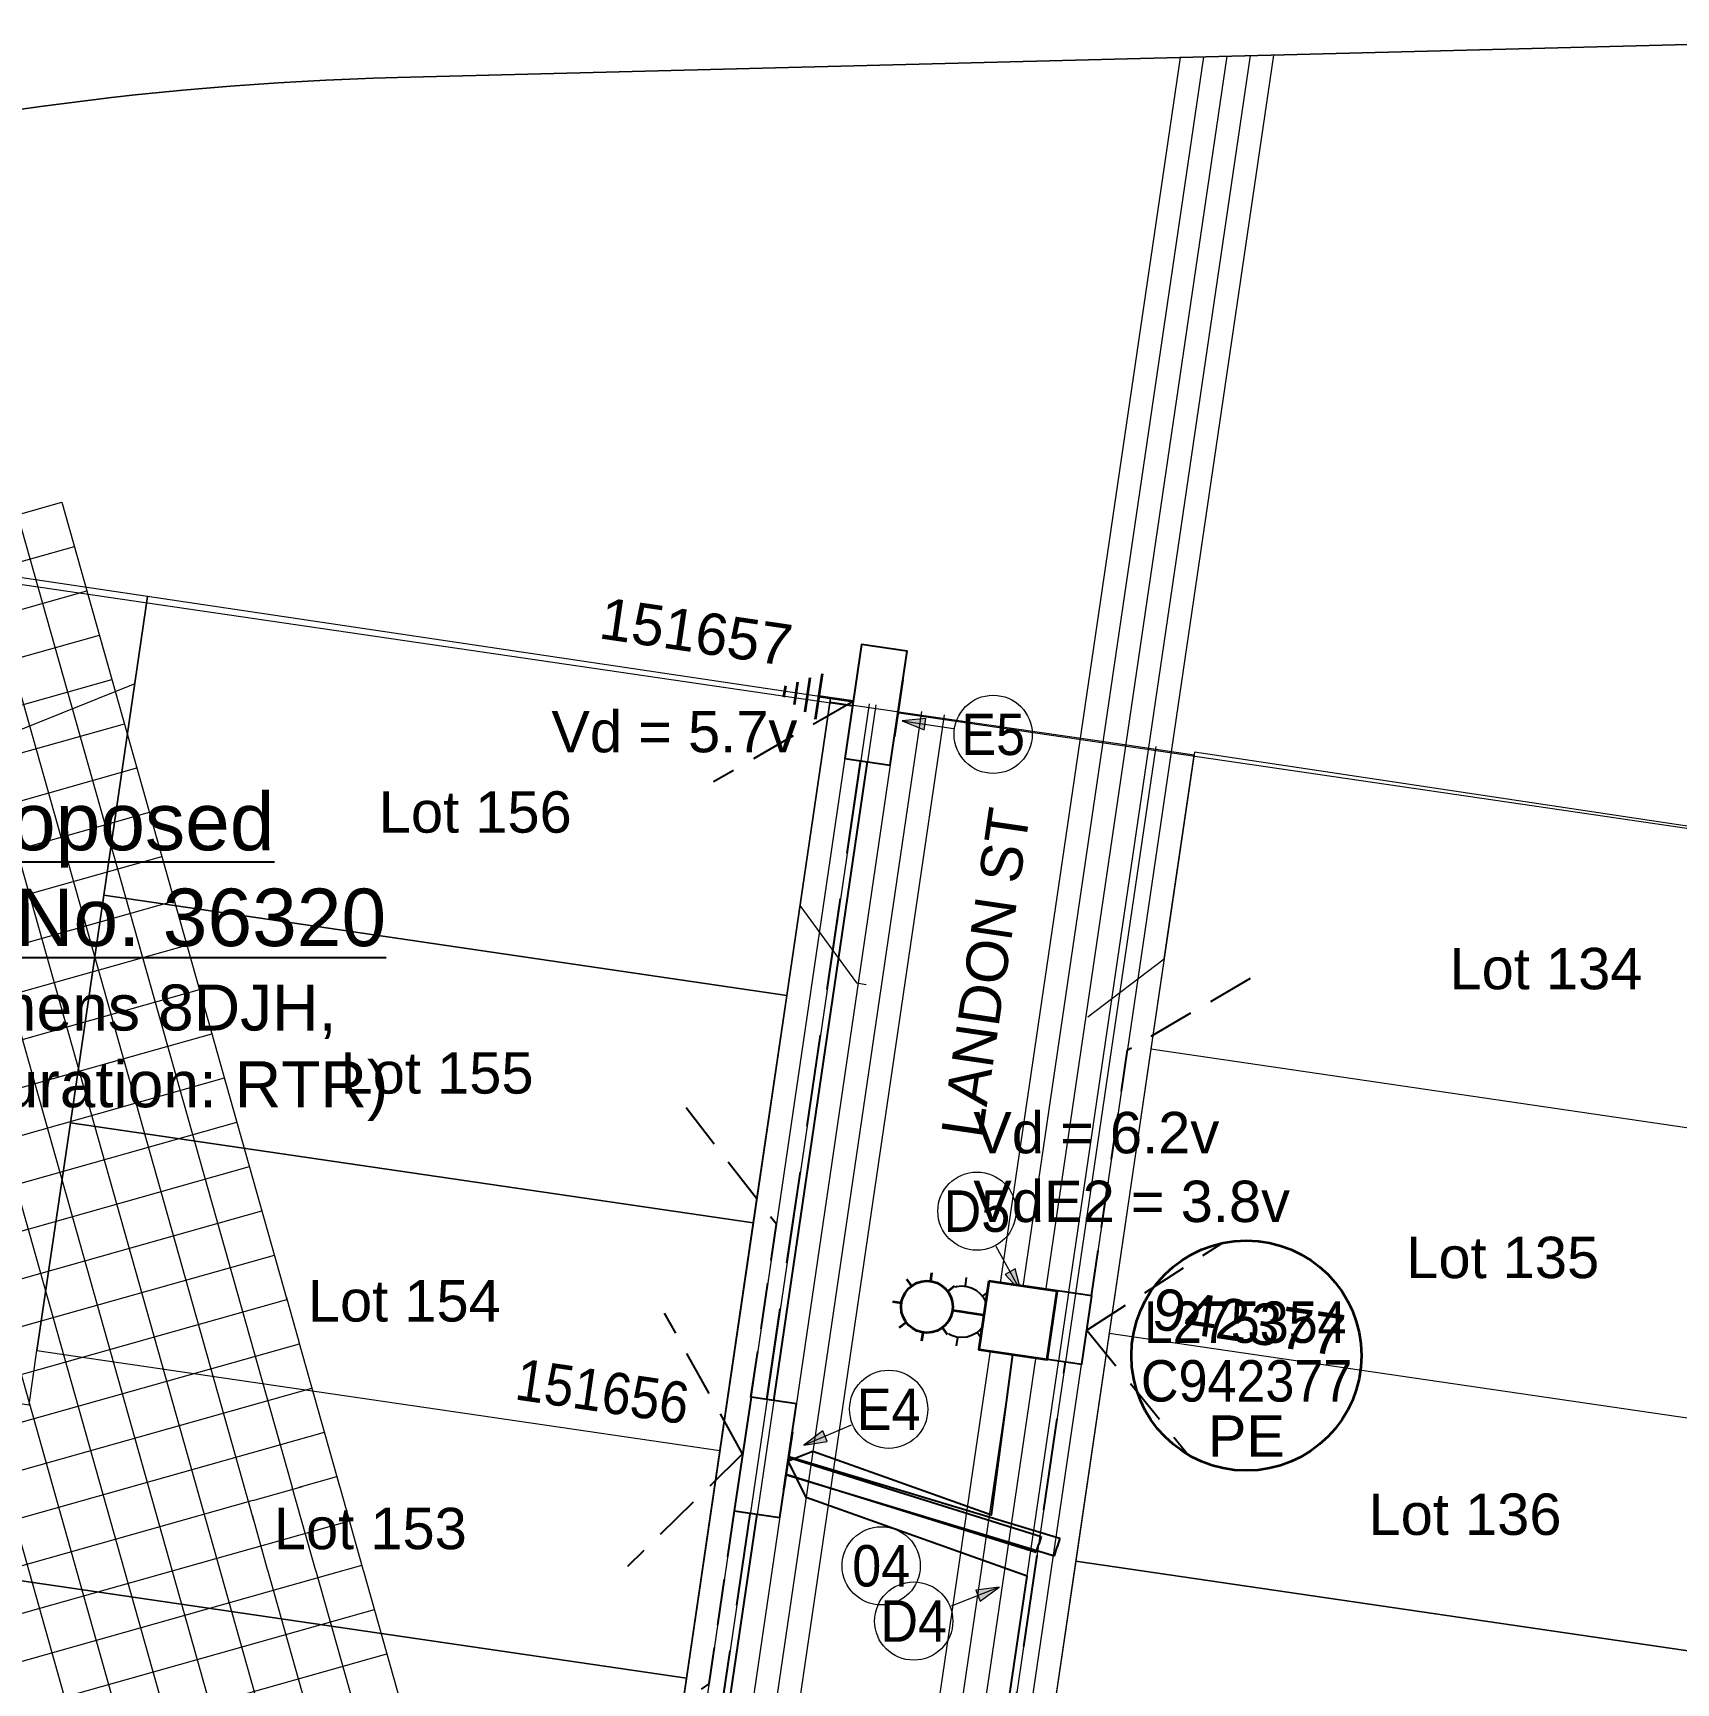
# Model space of a CAD drawing. Header units: metres. Extents: x 302924 to 304532, y 6268290 to 6269135.
# Drawn here: x 303979.9 to 304051.4, y 6268721.8 to 6268793.6 of the extents above; entities that cross this region are included whole.
import ezdxf
from ezdxf.enums import TextEntityAlignment as Align

# ---------------------------------------------------------------- set-up
doc = ezdxf.new("R2010")
doc.units = ezdxf.units.M
doc.linetypes.add('IE Trench LV', pattern=[6, 4, -2])
doc.linetypes.add('PHANTOMX2', pattern=[6.6, 3, -0.75, 0.2, -0.75, 0.2, -0.75, 0.2, -0.75])
doc.layers.get('0').update_dxf_attribs({"color": 6})
for name, color, linetype, lineweight in [('_User Dimensions', 140, 'Continuous', 13), ('_User Miscellaneous1', 30, 'Continuous', 13), ('_User Miscellaneous3', 51, 'Continuous', 13), ('_User Miscellaneous5', 121, 'Continuous', 13), ('_User Miscellaneous7', 3, 'Continuous', 13), ('_User Miscellaneous9', 211, 'Continuous', 13), ('_User_HV_Final', 1, 'Continuous', 25), ('_User_LV_Exist', 5, 'Continuous', 35), ('_User_SL_Exist', 4, 'Continuous', 35), ('Cadastre Developer_SP_NEW', 92, 'Continuous', 15)]:
    doc.layers.add(name, color=color, linetype=linetype, lineweight=lineweight)
doc.layers.add('_User Miscellaneous10', color=252, linetype='Continuous', lineweight=13, plot=False, transparency=0.75)
doc.layers.add('_User Miscellaneous12', color=252, linetype='Continuous', lineweight=13, plot=False, transparency=0.5)
for name, color, linetype in [('Duct_SP_NEW', 2, 'Continuous'), ('Equip_SP_LV_NEW', 2, 'Continuous'), ('Equip_SP_NEW', 2, 'Continuous'), ('Mains_LV_New_T84', 2, 'Cable x'), ('Mains_LV_New_T94', 2, 'Cable o'), ('Notes_LV_MISC', 5, 'Continuous'), ('Services_SP_NEW_UG', 2, 'IE Trench LV'), ('SupportsUG_SP_NEW', 2, 'Continuous'), ('Trench_SP_NEW', 2, 'Continuous'), ('UG_Details_SP_MISC', 7, 'Continuous')]:
    doc.layers.add(name, color=color, linetype=linetype)
doc.styles.add('ARIAL', font='arial.ttf', dxfattribs={"height": 2})
doc.styles.add('ieISOCP', font='arial.ttf', dxfattribs={"height": 1.5})
doc.styles.add('SL_LABEL', font='arial.ttf', dxfattribs={"height": 2})
doc.styles.get("Standard").update_dxf_attribs({"font": 'arial.ttf'})
doc.linetypes.add('Cable #', pattern='A,4,-0.1,["#",Standard,S=1.5,R=0,X=0,Y=-0.77],-1.25', length=5.35)
doc.linetypes.add('Cable o', pattern='A,3.5,-0.01,["O",Standard,S=1.25,R=0,X=0,Y=-0.63],-1.36', length=4.87)
doc.linetypes.add('Cable x', pattern='A,4.5,-0.01,["X",Standard,S=1.25,R=0,X=0,Y=-0.65],-1.2', length=5.71)

# ---------------------------------------------------------------- blocks, each defined once
blk = doc.blocks.new('*U399')
h = blk.add_hatch(color=256)
h.dxf.hatch_style = 1
h.paths.add_polyline_path([(2.698, 1.336), (2.882, 0.871), (3.72, 1.471)])
blk.add_line((3.72, 1.471), (1.627, 0.644))
at = {"flags": 128}
blk.add_lwpolyline([(2.698, 1.336), (2.882, 0.871), (3.72, 1.471), (2.698, 1.336)], dxfattribs=at)
blk.add_circle((0, 0), 1.7)
at = {"width": 0.9}
blk.add_attdef('CODE', text='', height=1.8, dxfattribs=at).set_placement((0, 0), align=Align.MIDDLE_CENTER)
at = {"flags": 1}
blk.add_attdef('Z', (0, 0), '', height=0.2, dxfattribs=at)
blk = doc.blocks.new('*U401')
h = blk.add_hatch(color=256)
h.dxf.hatch_style = 1
h.paths.add_polyline_path([(-3.004, 0.188), (-2.932, 0.683), (-3.958, 0.581)])
blk.add_line((-3.958, 0.581), (-1.731, 0.254))
at = {"flags": 128}
blk.add_lwpolyline([(-3.004, 0.188), (-2.932, 0.683), (-3.958, 0.581), (-3.004, 0.188)], dxfattribs=at)
blk.add_circle((0, 0), 1.7)
at = {"width": 0.9}
blk.add_attdef('CODE', text='', height=1.8, dxfattribs=at).set_placement((0, 0), align=Align.MIDDLE_CENTER)
at = {"flags": 1}
blk.add_attdef('Z', (0, 0), '', height=0.2, dxfattribs=at)
blk = doc.blocks.new('*U398')
h = blk.add_hatch(color=256)
h.dxf.hatch_style = 1
h.paths.add_polyline_path([(-2.667, -1.397), (-2.861, -0.937), (-3.685, -1.556)])
blk.add_line((-3.685, -1.556), (-1.612, -0.681))
at = {"flags": 128}
blk.add_lwpolyline([(-2.667, -1.397), (-2.861, -0.937), (-3.685, -1.556), (-2.667, -1.397)], dxfattribs=at)
blk.add_circle((0, 0), 1.7)
at = {"width": 0.9}
blk.add_attdef('CODE', text='', height=1.8, dxfattribs=at).set_placement((0, 0), align=Align.MIDDLE_CENTER)
at = {"flags": 1}
blk.add_attdef('Z', (0, 0), '', height=0.2, dxfattribs=at)
blk = doc.blocks.new('*U400')
h = blk.add_hatch(color=256)
h.dxf.hatch_style = 1
h.paths.add_polyline_path([(1.661, -2.51), (1.223, -2.751), (1.923, -3.508)])
blk.add_line((1.923, -3.508), (0.841, -1.535))
at = {"flags": 128}
blk.add_lwpolyline([(1.661, -2.51), (1.223, -2.751), (1.923, -3.508), (1.661, -2.51)], dxfattribs=at)
blk.add_circle((0, 0), 1.7)
at = {"width": 0.9}
blk.add_attdef('CODE', text='', height=1.8, dxfattribs=at).set_placement((0, 0), align=Align.MIDDLE_CENTER)
at = {"flags": 1}
blk.add_attdef('Z', (0, 0), '', height=0.2, dxfattribs=at)
blk = doc.blocks.new('*U436')
at = {"style": 'SL_LABEL', "flags": 8}
blk.add_attdef('ASSET_NUM', text='', height=1, dxfattribs=at).set_placement((5.483, 3), align=Align.MIDDLE_LEFT)
at = {"flags": 9}
for tag, p in [('LANTNUMBER', (-1.4, 2.6)), ('LOUTREACH', (-1.4, 2.2)), ('LOUTREACHVOCAB', (-1.4, 2)), ('LRATECODE', (-1.4, 1.8)), ('LREMOVE', (-1.4, 1.6)), ('LREPLACE', (-1.4, 1.4)), ('LTYPEVOCAB', (-1.4, 1)), ('LEGEND', (-1.4, 0.8)), ('LTYPE', (-1.4, 1.2)), ('SUBURB', (-1.4, 0.6)), ('STREETNAME', (-1.4, 0.4)), ('LOCATION', (-1.4, 0.2)), ('LNEW', (-6.4, 0)), ('LMASTVOCAB', (-6.2, 0)), ('LMAST', (-6, 0)), ('LLAMPVOCAB', (-5.8, 0)), ('LLAMP', (-5.6, 0)), ('LEXIST', (-5.4, 0)), ('LCHARGE3PERCENT', (-5.2, 0)), ('LCHARGE3', (-5, 0)), ('LCHARGE2PERCENT', (-4.8, 0)), ('LCHARGE2', (-4.6, 0)), ('LCHARGE1PERCENT', (-4.4, 0)), ('LCHARGE1', (-4.2, 0)), ('LCATEGORY', (-4, 0)), ('LBRACKETVOCAB', (-3.8, 0)), ('LBRACKET', (-3.6, 0)), ('LKINGHEIGHT', (-3.4, 0)), ('CREPLACE', (-3.2, 0)), ('CREMOVE', (-3, 0)), ('CNUMBER', (-2.8, 0)), ('CNEW', (-2.6, 0)), ('CEXIST', (-2.4, 0)), ('USAGE', (-2.2, 0)), ('STATE', (-2, 0)), ('OWNED_BY', (-1.8, 0)), ('ORIENTATION', (-1.6, 0)), ('OPERATING_VOLTAGE', (-1.4, 0)), ('MAINTAINED_BY', (-1.4, -0.663)), ('NOTES', (-1.4, 0)), ('NO_PHASES', (-1.2, 0)), ('LANTERN_TYPE', (-1, 0)), ('LANTERN_PURPOSE', (-0.8, 0)), ('CONTROL_TYPE', (-0.6, 0)), ('CONSTRUCTED_VOLTAGE', (-0.4, 0))]:
    blk.add_attdef(tag, text='', height=0.2, rotation=270, dxfattribs=at).set_placement(p, align=Align.MIDDLE_LEFT)
at = {"flags": 8}
blk.add_attdef('LNUMBER', text='', height=1, dxfattribs=at).set_placement((5.483, 1), align=Align.MIDDLE_LEFT)
for tag, p, height, flags in [('OPERATED_BY', (-1.4, -0.407), 0.2, 9), ('Z', (0, 0), 0.001, 1)]:
    blk.add_attdef(tag, p, '', height=height, rotation=270, dxfattribs=dict(flags=flags))
at = {"style": 'SL_LABEL', "flags": 9}
blk.add_attdef('STREET_CODE', text='', height=0.001, rotation=270, dxfattribs=at).set_placement((0.001, 0), align=Align.MIDDLE_LEFT)
at = {"transparency": 33554687}
blk.add_wipeout([(4.171, 2), (3.544, 0.939), (2.483, 0.312), (1.423, 0.939), (0.796, 2), (1.423, 3.061), (2.483, 3.687), (3.544, 3.061)], dxfattribs=at)
for p, q in [((1.423, 3.061), (1.688, 2.795)), ((2.483, 3.5), (2.483, 3.125)), ((3.544, 3.061), (3.279, 2.795)), ((-1.517, 2), (1.358, 2)), ((3.608, 2), (3.983, 2)), ((1.423, 0.939), (1.688, 1.205)), ((2.483, 0.875), (2.483, 0.5)), ((3.544, 0.939), (3.279, 1.205))]:
    blk.add_line(p, q)
blk.add_circle((2.483, 2), 1.125)
blk = doc.blocks.new('*U349')
at = {"width": 0.9, "flags": 8}
blk.add_attdef('ASSET_NUM', text='', height=2, dxfattribs=at).set_placement((4, 2), align=Align.MIDDLE_LEFT)
at = {"flags": 1}
blk.add_attdef('Z', (-2.351, -1.813), '', height=0.2, rotation=270, dxfattribs=at)
at = {"flags": 9}
blk.add_attdef('NOTES', text='', height=0.2, rotation=270, dxfattribs=at).set_placement((-2, -1.813), align=Align.MIDDLE_LEFT)
at = {"ltscale": 10, "transparency": 33554687}
blk.add_wipeout([(-1.5, -1.5), (-1.5, 1.5), (1.5, 1.5), (1.5, -1.5)], dxfattribs=at)
blk.add_lwpolyline([(-1.5, 1.5), (-1.5, -1.5), (1.5, -1.5), (1.5, 1.5)], close=True)
at = {"flags": 9}
for tag, p in [('SUBURB', (-1.8, -1.813)), ('STREETNAME', (-1.6, -1.813)), ('LOCATION', (-1.4, -1.813)), ('LEGEND', (-1.2, -1.813)), ('USAGE', (-1, -1.813)), ('STATE', (-0.8, -1.813)), ('OWNED_BY', (-0.6, -1.813)), ('COLUMN_TYPE', (-0.4, -1.813)), ('STREET_CODE', (-0.2, -1.813)), ('STRUCTURE_PLANT_NUMBER', (0.031, -1.813))]:
    blk.add_attdef(tag, text='', height=0.2, rotation=270, dxfattribs=at).set_placement(p, align=Align.MIDDLE_LEFT)
blk = doc.blocks.new('*U286')
at = {"ltscale": 0.1}
blk.add_circle((0, 0), 5, dxfattribs=at)
at = {"insert": (0, -2.6), "char_height": 1.8, "attachment_point": 2}
blk.add_mtext('PE', dxfattribs=at)
at = {"width": 0.8}
blk.add_attdef('SNUMBER', text='', height=1.8, dxfattribs=at).set_placement((0, 0.5), align=Align.CENTER)
at = {"flags": 1}
blk.add_attdef('Z', (0, 0), '', height=0.2, dxfattribs=at)
at = {"width": 0.8}
blk.add_attdef('CNUMBER', text='', height=1.8, dxfattribs=at).set_placement((0, -0.25), align=Align.TOP_CENTER)
blk = doc.blocks.new('PILLAR_NEW')
at = {"width": 0.9}
blk.add_attdef('ASSET_NUM', text='', height=2, dxfattribs=at).set_placement((4, 2), align=Align.MIDDLE_LEFT)
for tag, p, flags in [('SUBURB', (-2, 0), 1), ('STREETNAME', (-1.8, 0), 9), ('PARENT', (-1.6, 0), 9), ('NOTES', (-1.4, 0), 9), ('LOCATION', (-1.2, 0), 9), ('LEGEND', (-1, 0), 9), ('USAGE', (-0.8, 0), 9), ('SUPPORT_TYPE', (-0.6, 0), 9), ('STATE', (-0.4, 0), 9), ('OWNED_BY', (-0.2, 0), 9)]:
    blk.add_attdef(tag, p, '', height=0.2, rotation=270, dxfattribs=dict(flags=flags))
at = {"transparency": 33554687}
blk.add_wipeout([(1, 2.5), (1, -2.5), (-1, -2.5), (-1, 2.5)], dxfattribs=at)
blk.add_lwpolyline([(-1, 2.5), (-1, -1.25), (-1, 1.25), (-1, -2.5), (1, -2.5), (1, 2.5)], close=True)
blk = doc.blocks.new('*U631')
at = {"layer": '_User_LV_Exist', "transparency": 33554687}
for p, q in [((2.5, 1), (2.5, -1)), ((3, 0.75), (3, -0.75)), ((3.5, 0.5), (3.5, -0.5)), ((4, 0.25), (4, -0.25))]:
    blk.add_line(p, q, dxfattribs=at)
at = {"transparency": 33554687, "width": 0.9}
blk.add_attdef('ASSET_NUM', text='', height=2, dxfattribs=at).set_placement((4, 2), align=Align.MIDDLE_LEFT)
at = {"transparency": 33554687}
for tag, p, flags in [('SUBURB', (-2, 0), 1), ('STREETNAME', (-1.8, 0), 9), ('PARENT', (-1.6, 0), 9), ('NOTES', (-1.4, 0), 9), ('LOCATION', (-1.2, 0), 9), ('LEGEND', (-1, 0), 9), ('USAGE', (-0.8, 0), 9), ('SUPPORT_TYPE', (-0.6, 0), 9), ('STATE', (-0.4, 0), 9), ('OWNED_BY', (-0.2, 0), 9)]:
    blk.add_attdef(tag, p, '', height=0.2, rotation=270, dxfattribs=dict(at, flags=flags))
blk.add_wipeout([(1, 2.5), (1, -2.5), (-1, -2.5), (-1, 2.5)], dxfattribs=at)
blk.add_lwpolyline([(-1, 2.5), (-1, -1.25), (-1, 1.25), (-1, -2.5), (1, -2.5), (1, 2.5)], close=True, dxfattribs=at)
at = {"layer": '_User_LV_Exist', "transparency": 33554687}
blk.add_line((1, 0), (2.5, 0), dxfattribs=at)
blk = doc.blocks.new('*U435')
at = {"transparency": 33554559}
for p, q in [((-50, 50), (50, 50)), ((36, 50), (36, -50)), ((38, 50), (38, -50)), ((40, 50), (40, -50)), ((42, 50), (42, -50)), ((44, 50), (44, -50)), ((46, 50), (46, -50)), ((48, 50), (48, -50)), ((50, 50), (50, -50)), ((-50, 48), (50, 48)), ((-50, 46), (50, 46)), ((-50, 44), (50, 44)), ((-50, 42), (50, 42)), ((-50, 40), (50, 40)), ((-50, 38), (50, 38)), ((-50, 36), (50, 36)), ((-50, 34), (50, 34)), ((-50, 32), (50, 32)), ((-50, 30), (50, 30)), ((-50, 28), (50, 28)), ((-50, 26), (50, 26)), ((-50, 24), (50, 24)), ((-50, 22), (50, 22)), ((-50, 20), (50, 20)), ((-50, 18), (50, 18)), ((-50, 16), (50, 16)), ((-50, 14), (50, 14)), ((-50, 12), (50, 12)), ((-50, 10), (50, 10)), ((-50, 8), (50, 8)), ((-50, 6), (50, 6)), ((-50, 4), (50, 4)), ((-50, 2), (50, 2)), ((-50, 0), (50, 0)), ((-50, -2), (50, -2))]:
    blk.add_line(p, q, dxfattribs=at)
blk = doc.blocks.new('*U448')
at = {"style": 'SL_LABEL', "flags": 8}
blk.add_attdef('ASSET_NUM', text='', height=1, dxfattribs=at).set_placement((9.984, 2.999), align=Align.MIDDLE_LEFT)
at = {"flags": 9}
for tag, p in [('LANTNUMBER', (-1.4, 2.6)), ('LOUTREACH', (-1.4, 2.2)), ('LOUTREACHVOCAB', (-1.4, 2)), ('LRATECODE', (-1.4, 1.8)), ('LREMOVE', (-1.4, 1.6)), ('LREPLACE', (-1.4, 1.4)), ('LTYPEVOCAB', (-1.4, 1)), ('LEGEND', (-1.4, 0.8)), ('LTYPE', (-1.4, 1.2)), ('SUBURB', (-1.4, 0.6)), ('STREETNAME', (-1.4, 0.4)), ('LOCATION', (-1.4, 0.2)), ('LNEW', (-6.4, 0)), ('LMASTVOCAB', (-6.2, 0)), ('LMAST', (-6, 0)), ('LLAMPVOCAB', (-5.8, 0)), ('LLAMP', (-5.6, 0)), ('LEXIST', (-5.4, 0)), ('LCHARGE3PERCENT', (-5.2, 0)), ('LCHARGE3', (-5, 0)), ('LCHARGE2PERCENT', (-4.8, 0)), ('LCHARGE2', (-4.6, 0)), ('LCHARGE1PERCENT', (-4.4, 0)), ('LCHARGE1', (-4.2, 0)), ('LCATEGORY', (-4, 0)), ('LBRACKETVOCAB', (-3.8, 0)), ('LBRACKET', (-3.6, 0)), ('LKINGHEIGHT', (-3.4, 0)), ('CREPLACE', (-3.2, 0)), ('CREMOVE', (-3, 0)), ('CNUMBER', (-2.8, 0)), ('CNEW', (-2.6, 0)), ('CEXIST', (-2.4, 0)), ('USAGE', (-2.2, 0)), ('STATE', (-2, 0)), ('OWNED_BY', (-1.8, 0)), ('ORIENTATION', (-1.6, 0)), ('OPERATING_VOLTAGE', (-1.4, 0)), ('MAINTAINED_BY', (-1.4, -0.663)), ('NOTES', (-1.4, 0)), ('NO_PHASES', (-1.2, 0)), ('LANTERN_TYPE', (-1, 0)), ('LANTERN_PURPOSE', (-0.8, 0)), ('CONTROL_TYPE', (-0.6, 0)), ('CONSTRUCTED_VOLTAGE', (-0.4, 0))]:
    blk.add_attdef(tag, text='', height=0.2, rotation=270, dxfattribs=at).set_placement(p, align=Align.MIDDLE_LEFT)
at = {"flags": 8}
blk.add_attdef('LNUMBER', text='', height=1, dxfattribs=at).set_placement((9.984, 0.999), align=Align.MIDDLE_LEFT)
for tag, p, height, flags in [('OPERATED_BY', (-1.4, -0.407), 0.2, 9), ('Z', (0, 0), 0.001, 1)]:
    blk.add_attdef(tag, p, '', height=height, rotation=270, dxfattribs=dict(flags=flags))
at = {"style": 'SL_LABEL', "flags": 9}
blk.add_attdef('STREET_CODE', text='', height=0.001, rotation=270, dxfattribs=at).set_placement((0.001, 0), align=Align.MIDDLE_LEFT)
at = {"transparency": 33554687}
blk.add_wipeout([(8.671, 1.999), (8.044, 0.939), (6.984, 0.312), (5.923, 0.939), (5.296, 1.999), (5.923, 3.06), (6.984, 3.687), (8.044, 3.06)], dxfattribs=at)
for p, q in [((5.923, 3.06), (6.188, 2.795)), ((6.984, 3.499), (6.984, 3.124)), ((8.044, 3.06), (7.779, 2.795)), ((2.984, 1.999), (5.859, 1.999)), ((8.109, 1.999), (8.484, 1.999)), ((5.923, 0.939), (6.188, 1.204)), ((6.984, 0.874), (6.984, 0.499)), ((8.044, 0.939), (7.779, 1.204))]:
    blk.add_line(p, q)
blk.add_circle((6.984, 1.999), 1.125)
blk = doc.blocks.new('*U475')
blk.add_circle((0, 0), 1.7)
at = {"width": 0.9}
blk.add_attdef('CODE', text='', height=1.8, dxfattribs=at).set_placement((0, 0), align=Align.MIDDLE_CENTER)
at = {"flags": 1}
blk.add_attdef('Z', (0, 0), '', height=0.2, dxfattribs=at)

msp = doc.modelspace()

# ---------------------------------------------------------------- linework, layer by layer
at = {"layer": '_User Miscellaneous5', "linetype": 'Continuous', "transparency": 33554597}
for points in [[(304071.1569, 6268793.5555), (303995.7903, 6268791.6206), (303994.7518, 6268791.5904), (303993.7144, 6268791.5522), (303992.6763, 6268791.5061), (303991.6392, 6268791.452), (303990.6021, 6268791.391), (303989.5654, 6268791.322), (303988.5295, 6268791.2451), (303987.4947, 6268791.1612), (303986.46, 6268791.0694), (303985.4264, 6268790.9697), (303984.3928, 6268790.8619), (303983.3603, 6268790.7473), (303982.3295, 6268790.6247), (303981.2989, 6268790.4942), (303980.2694, 6268790.3557), (303979.2408, 6268790.2104)], [(303979.2408, 6268790.2104), (303980.2694, 6268790.3557), (303981.2989, 6268790.4942), (303982.3295, 6268790.6247), (303983.3603, 6268790.7473), (303984.3928, 6268790.8619), (303985.4264, 6268790.9697), (303986.46, 6268791.0694), (303987.4947, 6268791.1612), (303988.5295, 6268791.2451), (303989.5654, 6268791.322), (303990.6021, 6268791.391), (303991.6392, 6268791.452), (303992.6763, 6268791.5061), (303993.7144, 6268791.5522), (303994.7518, 6268791.5904), (303995.7903, 6268791.6206), (304071.1569, 6268793.5555)], [(303933.939, 6268776.2554), (304178.802, 6268740.4098)]]:
    msp.add_lwpolyline(points, dxfattribs=at)
at = {"layer": '_User Miscellaneous7', "transparency": 33554687}
msp.add_lwpolyline([(303981.5735, 6268746.1942), (303983.0258, 6268756.0881), (303984.373, 6268765.2653), (303957.3501, 6268754.4129), (303958.6545, 6268751.165), (303962.6416, 6268741.2369), (303960.4265, 6268738.7149), (303931.1409, 6268730.4491), (303931.1409, 6268730.4491, -0.0040045), (303931.8004, 6268728.0389), (303961.9538, 6268736.5483), (303979.7738, 6268733.9342), (303980.1211, 6268736.3002)], format="xyb", close=True, dxfattribs=at)
at = {"layer": '_User Miscellaneous9', "transparency": 33554687}
msp.add_lwpolyline([(303981.5735, 6268746.1942), (303983.0258, 6268756.0881), (303984.373, 6268765.2653), (303957.3501, 6268754.4129), (303958.6545, 6268751.165), (303962.6416, 6268741.2369), (303960.4265, 6268738.7149), (303931.1409, 6268730.4491), (303931.1409, 6268730.4491, -0.0040045), (303931.8004, 6268728.0389), (303961.9538, 6268736.5483), (303979.7738, 6268733.9342), (303980.1211, 6268736.3002)], format="xyb", close=True, dxfattribs=at)
at = {"layer": 'Cadastre Developer_SP_NEW', "transparency": 33554687}
for points in [[(303984.9308, 6268769.0626), (303934.5604, 6268776.5535), (303921.9613, 6268771.4519), (303918.7047, 6268763.8353), (303925.8078, 6268746.1134, -0.0121101), (303928.4482, 6268739.0342, -0.0144199), (303931.1405, 6268730.4503), (303931.1409, 6268730.4491, -0.0040045), (303931.8004, 6268728.0389, -0.0040076), (303932.4215, 6268725.6165, -0.0213077), (303935.0673, 6268712.5926), (303975.0235, 6268706.727), (303976.8533, 6268714.0388), (303978.6688, 6268726.4062), (304008.3507, 6268722.0489), (304009.803, 6268731.9429), (304011.2554, 6268741.8369), (303981.5735, 6268746.1942), (303983.0258, 6268756.0881)], [(303981.5735, 6268746.1942), (303983.0258, 6268756.0881), (303984.373, 6268765.2653), (303957.3501, 6268754.4129), (303958.6545, 6268751.165), (303962.6416, 6268741.2369), (303960.4265, 6268738.7149), (303931.1409, 6268730.4491), (303931.1409, 6268730.4491, -0.0040045), (303931.8004, 6268728.0389), (303961.9538, 6268736.5483), (303979.7738, 6268733.9342), (303980.1211, 6268736.3002)]]:
    msp.add_lwpolyline(points, format="xyb", close=True, dxfattribs=at)
for points in [[(304014.6044, 6268764.6497), (303984.9308, 6268769.0626), (303983.0258, 6268756.0881), (304012.7077, 6268751.7308)], [(304062.0754, 6268757.5433), (304030.4304, 6268762.2961), (304028.5381, 6268749.4069), (304060.1988, 6268744.7593)], [(304012.7077, 6268751.7308), (303983.0258, 6268756.0881), (303981.5735, 6268746.1942), (304011.2554, 6268741.8369)], [(304011.2554, 6268741.8369), (303981.5735, 6268746.1942), (303980.1211, 6268736.3002), (304009.803, 6268731.9429)], [(304058.3834, 6268732.3918), (304026.7227, 6268737.0395), (304025.2703, 6268727.1455), (304056.9311, 6268722.4979)], [(304056.9311, 6268722.4979), (304025.2703, 6268727.1455), (304023.8179, 6268717.2515), (304055.4787, 6268712.6039)], [(304008.3507, 6268722.0489), (303978.6688, 6268726.4062), (303976.8533, 6268714.0388), (304006.5352, 6268709.6815)]]:
    msp.add_lwpolyline(points, close=True, dxfattribs=at)
at = {"layer": 'Duct_SP_NEW'}
for p, q in [((304011.8406, 6268731.1455), (304011.9561, 6268731.5284)), ((304012.0716, 6268731.9114), (304011.9561, 6268731.5284)), ((304012.0716, 6268731.9114), (304024.5775, 6268728.1389)), ((304011.8406, 6268731.1455), (304024.3465, 6268727.373)), ((304024.5775, 6268728.1389), (304024.462, 6268727.756)), ((304024.3465, 6268727.373), (304024.462, 6268727.756))]:
    msp.add_line(p, q, dxfattribs=at)
at = {"layer": 'Mains_LV_New_T84', "color": 211, "linetype": 'Cable x', "flags": 128}
for points in [[(304011.7818, 6268731.6524), (304016.582, 6268764.351)], [(304005.6035, 6268689.5635), (304003.77, 6268690.8433), (304006.5354, 6268709.6814), (304008.5142, 6268709.391), (304011.7818, 6268731.6524)]]:
    msp.add_lwpolyline(points, dxfattribs=at)
at = {"layer": 'Trench_SP_NEW', "linetype": 'IE Trench LV', "flags": 128}
for points in [[(304011.8478, 6268734.1695), (304016.2852, 6268764.395)], [(304022.136, 6268717.4985), (304023.5882, 6268727.3914), (304023.5882, 6268727.3914), (304025.0406, 6268737.2853)], [(304005.3069, 6268689.6068), (304011.1219, 6268729.2225), (304011.1219, 6268729.2225)]]:
    msp.add_lwpolyline(points, dxfattribs=at)
at = {"layer": 'UG_Details_SP_MISC', "ltscale": 0.5, "transparency": 33554687}
for p, q in [((304011.8488, 6268731.1848), (304011.9561, 6268731.5284)), ((304012.0634, 6268731.8721), (304011.9561, 6268731.5284)), ((304012.0634, 6268731.8721), (304023.7663, 6268728.2175)), ((304011.8488, 6268731.1848), (304023.5517, 6268727.5302)), ((304023.5517, 6268727.5302), (304023.659, 6268727.8738)), ((304023.7663, 6268728.2175), (304023.659, 6268727.8738))]:
    msp.add_line(p, q, dxfattribs=at)

# ---------------------------------------------------------------- block references
at = {"layer": '_User Dimensions', "color": 40}
msp.add_blockref('*U475', (304016.8152, 6268726.938), dxfattribs=at).add_auto_attribs({'CODE': '04'})
at = {"layer": '_User Miscellaneous3', "color": 40}
for name, p, values in [('*U401', (304021.6831, 6268763.0752), {'CODE': 'E5'}), ('*U400', (304020.9754, 6268742.3522), {'CODE': 'D5'}), ('*U398', (304017.1396, 6268733.7417), {'CODE': 'E4'}), ('*U399', (304018.2275, 6268724.5372), {'CODE': 'D4'})]:
    msp.add_blockref(name, p, dxfattribs=at).add_auto_attribs(values)

# ---------------------------------------------------------------- texts
at = {"layer": '_User Miscellaneous1', "transparency": 33554687}
msp.add_text('LANDON ST', height=1.8, rotation=81.610379, dxfattribs=at).set_placement((304021.1936, 6268745.4716))
at = {"layer": '_User_LV_Exist', "transparency": 33554687}
msp.add_text('LANDON ST', height=1.8, rotation=81.610379, dxfattribs=at).set_placement((304021.1936, 6268745.4716))
at = {"layer": 'Notes_LV_MISC', "color": 6, "char_height": 1.8, "width": 15.643884, "attachment_point": 1, "style": 'ieISOCP'}
for s, insert in [('Vd = 6.2v', (304020.8158, 6268746.6662)), ('VdE2 = 3.8v', (304020.8158, 6268743.6776))]:
    msp.add_mtext(s, dxfattribs=dict(at, insert=insert))

# ---------------------------------------------------------------- next in the draw order: block references
at = {"layer": 'Equip_SP_LV_NEW', "linetype": 'Continuous'}
ref = msp.add_blockref('*U631', (304016.5829, 6268764.3575), dxfattribs=dict(at, rotation=171.5950786250042))
ref.add_attrib('ASSET_NUM', '151657', dxfattribs={"layer": '0', "height": 1.8, "rotation": 171.595079, "text_generation_flag": 6}).set_placement((304012.9182, 6268766.9207), align=Align.MIDDLE_RIGHT)
ref = msp.add_blockref('PILLAR_NEW', (304011.7818, 6268731.6524), dxfattribs=dict(at, rotation=171.6490654786132))
ref.add_attrib('ASSET_NUM', '151656', dxfattribs={"layer": '0', "height": 1.8, "rotation": 351.648596, "width": 0.9}).set_placement((304000.9657, 6268735.0693), align=Align.MIDDLE_LEFT)
at = {"layer": 'Equip_SP_NEW', "rotation": 171.6490571728306}
msp.add_blockref('*U436', (304023.0552, 6268739.5982), dxfattribs=at)

# ---------------------------------------------------------------- next in the draw order: texts
at = {"layer": 'Cadastre Developer_SP_NEW', "linetype": 'Continuous', "transparency": 33554687, "char_height": 1.8, "attachment_point": 5, "style": 'ARIAL', "bg_fill": 2}
for s, insert in [('Lot 156', (303999.1695, 6268759.6874)), ('Lot 134', (304045.7072, 6268752.8819)), ('Lot 155', (303997.5095, 6268748.3474)), ('Lot 135', (304043.8295, 6268740.3274)), ('Lot 154', (303996.0872, 6268738.4419)), ('Lot 136', (304042.1895, 6268729.1674)), ('Lot 153', (303994.6095, 6268728.5474))]:
    msp.add_mtext(s, dxfattribs=dict(at, insert=insert))

# ---------------------------------------------------------------- next in the draw order: linework, layer by layer
at = {"layer": '_User Miscellaneous10', "transparency": 33554523, "flags": 128}
for points in [[(304014.6044, 6268764.6497), (303986.5941, 6268573.8549)], [(304015.5938, 6268764.5044), (303987.6008, 6268573.827)], [(304017.5726, 6268764.2139), (303989.614, 6268573.7712)], [(304018.562, 6268764.0687), (303990.6206, 6268573.7433)], [(304019.5514, 6268763.9234), (303991.6273, 6268573.7155)], [(304016.5832, 6268764.3592), (303997.9723, 6268637.5893)]]:
    msp.add_lwpolyline(points, dxfattribs=at)
at = {"layer": '_User Miscellaneous10', "color": 4, "transparency": 33554523, "flags": 128}
msp.add_lwpolyline([(304016.2864, 6268764.4028), (303988.2761, 6268573.608)], dxfattribs=at)
at = {"layer": '_User Miscellaneous12', "color": 6, "transparency": 33554687}
msp.add_lwpolyline([(304025.7947, 6268750.7966), (304029.1115, 6268753.3131), (304030.4118, 6268762.1714), (304027.0971, 6268762.6562), (304014.5789, 6268764.4778), (304013.2816, 6268755.6354), (304015.7348, 6268752.2704), (304016.163, 6268752.2033)], dxfattribs=at)
at = {"layer": '_User Miscellaneous7', "transparency": 33554687}
msp.add_lwpolyline([(303984.9308, 6268769.0626), (303934.5604, 6268776.5535), (303921.9613, 6268771.4519), (303918.7047, 6268763.8353), (303925.8078, 6268746.1134, -0.0121101), (303928.4482, 6268739.0342, -0.0144199), (303931.1405, 6268730.4503), (303931.1409, 6268730.4491, -0.0040045), (303931.8004, 6268728.0389, -0.0040076), (303932.4215, 6268725.6165, -0.0213077), (303935.0673, 6268712.5926), (303975.0235, 6268706.727), (303976.8533, 6268714.0388), (303978.6688, 6268726.4062), (304008.3507, 6268722.0489), (304009.803, 6268731.9429), (304011.2554, 6268741.8369), (303981.5735, 6268746.1942), (303983.0258, 6268756.0881)], format="xyb", close=True, dxfattribs=at)
at = {"layer": '_User Miscellaneous9', "transparency": 33554687}
msp.add_lwpolyline([(303984.9308, 6268769.0626), (303934.5604, 6268776.5535), (303921.9613, 6268771.4519), (303918.7047, 6268763.8353), (303925.8078, 6268746.1134, -0.0121101), (303928.4482, 6268739.0342, -0.0144199), (303931.1405, 6268730.4503), (303931.1409, 6268730.4491, -0.0040045), (303931.8004, 6268728.0389, -0.0040076), (303932.4215, 6268725.6165, -0.0213077), (303935.0673, 6268712.5926), (303975.0235, 6268706.727), (303976.8533, 6268714.0388), (303978.6688, 6268726.4062), (304008.3507, 6268722.0489), (304009.803, 6268731.9429), (304011.2554, 6268741.8369), (303981.5735, 6268746.1942), (303983.0258, 6268756.0881)], format="xyb", close=True, dxfattribs=at)
at = {"layer": 'Mains_LV_New_T94', "color": 3, "linetype": 'Cable #', "flags": 128}
msp.add_lwpolyline([(304022.2022, 6268720.0155), (304023.1519, 6268726.4851), (304013.5462, 6268729.9015), (304012.771, 6268731.5072)], dxfattribs=at)
at = {"layer": 'Services_SP_NEW_UG', "ltscale": 0.5, "transparency": 33554687, "flags": 128}
for points in [[(304015.5937, 6268764.5037), (304009.5308, 6268761.0049)], [(304011.1553, 6268734.2712), (304012.258, 6268741.7826), (304007.9685, 6268747.3143)], [(304010.7924, 6268731.7977), (304007.3993, 6268737.9203)], [(304010.7924, 6268731.7977), (304005.7827, 6268726.9086)], [(304010.4291, 6268729.3242), (304009.3265, 6268721.8127), (304003.628, 6268717.7473)]]:
    msp.add_lwpolyline(points, dxfattribs=at)

# ---------------------------------------------------------------- next in the draw order: block references
at = {"layer": '_User Miscellaneous12', "color": 2, "linetype": 'PHANTOMX2', "rotation": 15.75926813709121}
msp.add_blockref('*U435', (303946.6631, 6268711.4615), dxfattribs=at)
at = {"layer": 'SupportsUG_SP_NEW'}
ref = msp.add_blockref('*U349', (304024.2654, 6268737.3991), dxfattribs=dict(at, rotation=351.6490571728306))
ref.add_attrib('ASSET_NUM', '942377', dxfattribs={"layer": '0', "height": 1.8, "rotation": 351.649057}).set_placement((304028.6442, 6268738.1457), align=Align.MIDDLE_LEFT)

# ---------------------------------------------------------------- next in the draw order: texts
at = {"layer": '_User_HV_Final', "transparency": 33554687, "insert": (303982.9706, 6268753.4005), "char_height": 3, "width": 35.467572, "attachment_point": 5}
msp.add_mtext('{\\H0.83333x;\\LProposed\\PPMS No. 36320 \\H0.8x;\\l(Siemens 8DJH, \\PConfiguration: RTR)}', dxfattribs=at)
at = {"layer": 'Notes_LV_MISC', "color": 6, "insert": (304002.4773, 6268764.0939), "char_height": 1.8, "width": 15.643884, "attachment_point": 1, "style": 'ieISOCP'}
msp.add_mtext('Vd = 5.7v', dxfattribs=at)

# ---------------------------------------------------------------- next in the draw order: linework, layer by layer
at = {"layer": '_User Miscellaneous10', "transparency": 33554523, "flags": 128}
for points in [[(304029.8135, 6268792.4941), (303997.645, 6268573.5487)], [(304030.8281, 6268792.5201), (303998.6517, 6268573.5208)], [(304031.8426, 6268792.5462), (303999.6583, 6268573.4929)], [(304032.8572, 6268792.5722), (304000.6649, 6268573.465)], [(304033.8718, 6268792.5983), (304001.6716, 6268573.4371)], [(304030.4304, 6268762.2961), (304002.6782, 6268573.4092)]]:
    msp.add_lwpolyline(points, dxfattribs=at)
at = {"layer": '_User Miscellaneous10', "color": 4, "transparency": 33554523, "flags": 128}
msp.add_lwpolyline([(304028.7484, 6268762.5432), (304000.9963, 6268573.6564)], dxfattribs=at)
at = {"layer": 'Cadastre Developer_SP_NEW', "ltscale": 0.5, "transparency": 33554687, "flags": 128}
msp.add_lwpolyline([(304028.5366, 6268749.4071), (304026.7227, 6268737.0395)], dxfattribs=at)
at = {"layer": 'Mains_LV_New_T94', "color": 3, "linetype": 'Cable #', "flags": 128}
msp.add_lwpolyline([(304012.771, 6268731.5072), (304013.8424, 6268731.9189), (304021.6059, 6268729.1577), (304022.5427, 6268736.1281)], dxfattribs=at)
at = {"layer": 'Services_SP_NEW_UG', "ltscale": 0.5, "transparency": 33554687, "flags": 128}
for points in [[(304025.9481, 6268738.6682), (304027.5188, 6268749.359), (304033.567, 6268752.8832)], [(304025.7495, 6268737.1813), (304031.6372, 6268740.9675)], [(304025.7495, 6268737.1813), (304030.1694, 6268731.7531)]]:
    msp.add_lwpolyline(points, dxfattribs=at)

# ---------------------------------------------------------------- next in the draw order: block references
at = {"layer": '_User_SL_Exist', "linetype": 'ByBlock', "lineweight": -2}
ref = msp.add_blockref('*U286', (304032.6871, 6268736.0758), dxfattribs=at)
ref.add_attrib('SNUMBER', 'L275354', dxfattribs={"layer": '0', "height": 1.8, "width": 0.9}).set_placement((304028.2327, 6268737.5275), align=Align.MIDDLE_LEFT)
ref.add_attrib('CNUMBER', 'C942377', dxfattribs={"layer": '0', "height": 1.8, "width": 0.9}).set_placement((304028.1045, 6268734.9759), align=Align.MIDDLE_LEFT)

# ---------------------------------------------------------------- next in the draw order: block references
at = {"layer": '_User_SL_Exist', "rotation": 171.6490571728306}
msp.add_blockref('*U448', (304026.003, 6268739.1571), dxfattribs=at)

# ---------------------------------------------------------------- next in the draw order: block references
at = {"layer": '_User_SL_Exist', "rotation": 351.6490571728306}
msp.add_blockref('*U349', (304022.7607, 6268737.6122), dxfattribs=at)

doc.saveas('drawing.dxf')
